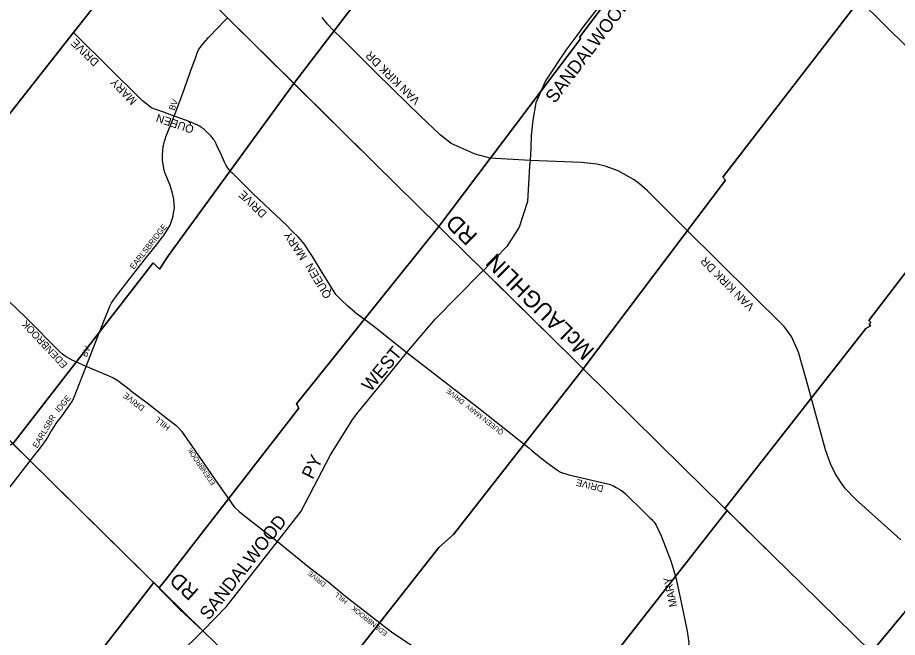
# Model space of a CAD drawing. Extents: x 589464 to 611048, y 4827729 to 4855916.
# Drawn here: x 594299 to 596972, y 4838857 to 4840740 of the extents above; entities that cross this region are included whole.
import ezdxf

# ---------------------------------------------------------------- set-up
doc = ezdxf.new("R2010")
doc.units = 0
for name, color, linetype in [('GIS_LOT_CONCESSION', 7, 'Continuous'), ('GIS_MAJOR_ARTERIAL_STREETS', 7, 'Continuous'), ('GIS_MINOR_ARTERIAL_STREETS', 7, 'Continuous'), ('GIS_TX_MAJOR_ARTERIAL_STREETS', 7, 'Continuous'), ('GIS_TX_MINOR_ARTERIAL_STREETS', 7, 'Continuous')]:
    doc.layers.add(name, color=color, linetype=linetype)

msp = doc.modelspace()

# ---------------------------------------------------------------- linework, layer by layer
at = {"layer": 'GIS_LOT_CONCESSION'}
for points in [[(595522.4, 4842102.4), (595361.6, 4841891.5), (595198.3, 4841677.5), (595117.4, 4841529.8), (594916.3, 4841269.3), (594694.8, 4840981), (594937.6, 4840739.6), (595138.9, 4840540.1), (595458.5, 4840959.1), (595553.3, 4841076.7), (595569.4, 4841090.6), (595557.7, 4841116.4), (595974, 4841658.3), (595941.7, 4841689.3)], [(597712.3, 4841873.1), (597277, 4841335.9), (597274.5, 4841338.3), (596857.5, 4840793), (597005.9, 4840646.6), (597297.1, 4840356.5), (597718.8, 4840899.5), (597759.3, 4840861.6), (598183.7, 4841408.5), (598169.6, 4841422.8), (598114.4, 4841477.2), (597773, 4841814)], [(595974, 4841658.3), (595557.7, 4841116.4), (595569.4, 4841090.6), (595553.3, 4841076.7), (595458.5, 4840959.1), (595138.9, 4840540.1), (595383.4, 4840297.9), (595578.8, 4840105.4), (596009.7, 4840675.3), (596007.1, 4840681.7), (596418.3, 4841226.4), (596136.8, 4841502.5)], [(594251.3, 4841423), (593393.5, 4840329), (593838.2, 4839891), (594017.3, 4840120.5), (594052.1, 4840164.8), (594469.2, 4840694.4), (594694.8, 4840981), (594426.3, 4841248.6)], [(596418.3, 4841226.4), (596007.1, 4840681.7), (596009.7, 4840675.3), (595578.8, 4840105.4), (595596.1, 4840088.3), (595714.5, 4839971.7), (595985.9, 4839704), (596017.2, 4839673.2), (596450.5, 4840246.2), (596441.5, 4840255.7), (596857.5, 4840793), (596719.4, 4840929.3)], [(594694.8, 4840981), (594469.2, 4840694.4), (594052.1, 4840164.8), (594017.3, 4840120.5), (593838.2, 4839891), (594094.2, 4839636), (594285.3, 4839445.4), (594711.8, 4839994.8), (594730.2, 4839976.1), (594757.6, 4840017.3), (595138.9, 4840540.1), (594937.6, 4840739.6)], [(596448.3, 4839248.6), (596455, 4839257.2), (596876.5, 4839795.1), (596890.8, 4839803.5), (596886.4, 4839808.2), (596892, 4839814), (596886, 4839819.9), (597297.1, 4840356.5), (597005.9, 4840646.6), (596857.5, 4840793), (596441.5, 4840255.7), (596450.5, 4840246.2), (596017.2, 4839673.2), (596321.8, 4839372.7), (596443.8, 4839253)], [(595138.9, 4840540.1), (594757.6, 4840017.3), (594730.2, 4839976.1), (594711.8, 4839994.8), (594285.3, 4839445.4), (594337.4, 4839393.6), (594391, 4839340.2), (594557.4, 4839176.6), (594704.7, 4839031.6), (594713.2, 4839023.3), (594729.7, 4839007.1), (594750.4, 4839033.6), (595153.8, 4839553), (595146.6, 4839566.2), (595578.8, 4840105.4), (595383.4, 4840297.9)], [(597297.1, 4840356.5), (596886, 4839819.9), (596892, 4839814), (596886.4, 4839808.2), (596890.8, 4839803.5), (596876.5, 4839795.1), (596455, 4839257.2), (596448.3, 4839248.6), (596454.7, 4839242.4), (596599.8, 4839100), (596680.9, 4839020.5), (596893.5, 4838812.4), (597095.5, 4839054.8), (597264.3, 4839265.9), (597270.1, 4839274.8), (597367.4, 4839422.3), (597372.5, 4839429.9), (597379.5, 4839440.6), (597384.4, 4839448), (597386.6, 4839451.4), (597530.3, 4839637.2), (597747.5, 4839911.5), (597669.7, 4839988.4), (597306.2, 4840347.4)], [(594750.4, 4839033.6), (594729.7, 4839007.1), (594742.3, 4838994.7), (594862, 4838877), (595018.4, 4838724.5), (595155.1, 4838590.1), (595579.4, 4839130.1), (595623.7, 4839169.7), (596017.2, 4839673.2), (595985.9, 4839704), (595714.5, 4839971.7), (595596.1, 4840088.3), (595578.8, 4840105.4), (595146.6, 4839566.2), (595153.8, 4839553)], [(597345.3, 4838365.7), (597768.2, 4838923), (597775.2, 4838921), (597782.4, 4838941.7), (598181.7, 4839465.4), (598187.5, 4839472.9), (598004.8, 4839652.2), (597747.5, 4839911.5), (597530.3, 4839637.2), (597386.6, 4839451.4), (597384.4, 4839448), (597379.5, 4839440.6), (597372.5, 4839429.9), (597367.4, 4839422.3), (597270.1, 4839274.8), (597264.3, 4839265.9), (597095.5, 4839054.8), (596893.5, 4838812.4), (596989.2, 4838717.4), (597022, 4838684.9)], [(596017.2, 4839673.2), (595623.7, 4839169.7), (595579.4, 4839130.1), (595155.1, 4838590.1), (595165.2, 4838580.2), (595280.6, 4838465), (595510.1, 4838236.3), (595588.8, 4838157.5), (596017.9, 4838703.7), (596026.1, 4838694.7), (596454.7, 4839242.4), (596448.3, 4839248.6), (596443.8, 4839253), (596321.8, 4839372.7)], [(594285.3, 4839445.4), (594269.6, 4839437.9), (593858.9, 4838910.5), (593849.3, 4838918.8), (593435.8, 4838372.4), (593442, 4838366), (593600.4, 4838209.4), (593845.6, 4837966.6), (593872.7, 4837939.7), (594713.2, 4839023.3), (594704.7, 4839031.6), (594557.4, 4839176.6), (594391, 4839340.2), (594337.4, 4839393.6)], [(596454.7, 4839242.4), (596026.1, 4838694.7), (596017.9, 4838703.7), (595588.8, 4838157.5), (595631.1, 4838115.6), (595780.7, 4837968), (595816.9, 4837931.2), (595901.1, 4837848.7), (596033.5, 4837716.9), (596143.9, 4837862.1), (596465.2, 4838284.4), (596499.1, 4838326.2), (596893.5, 4838812.4), (596680.9, 4839020.5), (596599.8, 4839100)], [(594713.2, 4839023.3), (593872.7, 4837939.7), (593890.7, 4837921.9), (594070.5, 4837743.9), (594148.1, 4837667.1), (594166.7, 4837648.6), (594310.2, 4837506.6), (595155.1, 4838590.1), (595018.4, 4838724.5), (594862, 4838877), (594742.3, 4838994.7), (594729.7, 4839007.1)]]:
    msp.add_lwpolyline(points, close=True, dxfattribs=at)
at = {"layer": 'GIS_MAJOR_ARTERIAL_STREETS'}
for points in [[(596418.3, 4841226.4), (596020, 4840715.2), (595998.9, 4840685.6)], [(594694.8, 4840981), (594688, 4840972.4), (594469.2, 4840694.4)], [(594937.6, 4840739.6), (594694.8, 4840981)], [(597005.9, 4840646.6), (596858.2, 4840792.3), (596719.4, 4840929.3)], [(595383.4, 4840297.9), (595139.3, 4840539.7), (594937.6, 4840739.6)], [(594469.2, 4840694.4), (594265.7, 4840436.2)], [(595998.9, 4840685.6), (595965.3, 4840641.5), (595903.5, 4840547.9), (595873.6, 4840481.3), (595864.9, 4840428.4), (595859.8, 4840381.3), (595858.2, 4840343.7), (595856.6, 4840306.1)], [(595596.1, 4840088.3), (595578.8, 4840105.4), (595383.4, 4840297.9)], [(595856.6, 4840306.1), (595855.1, 4840288.8), (595848.5, 4840180.9), (595823.2, 4840103), (595785.4, 4840044.7), (595749.9, 4840008.2), (595735.8, 4839993.7), (595714.5, 4839971.7)], [(595714.5, 4839971.7), (595596.1, 4840088.3)], [(595481.8, 4839722.1), (595544.9, 4839796.9), (595557.5, 4839811.8), (595567.7, 4839824.1), (595707.2, 4839964.3), (595713.2, 4839970.3), (595714.5, 4839971.7)], [(596321.8, 4839372.7), (596016.9, 4839673.5), (595985.9, 4839704), (595747, 4839939.7), (595714.5, 4839971.7)], [(595136.7, 4839208.9), (595161.4, 4839240), (595250.3, 4839411.4), (595318, 4839519.8), (595333.8, 4839541.3), (595407.8, 4839631.7), (595481.8, 4839722.1)], [(594337.4, 4839393.6), (594094.2, 4839636)], [(594400.6, 4839331.2), (594337.4, 4839393.6)], [(596680.9, 4839020.5), (596599.8, 4839100), (596497, 4839200.9), (596496.9, 4839201), (596321.8, 4839372.7)], [(594508.1, 4839225.2), (594400.6, 4839331.2)], [(594557.4, 4839176.6), (594508.1, 4839225.2)], [(595088.9, 4839148.5), (595136.7, 4839208.9)], [(594606.9, 4839127.8), (594557.4, 4839176.6)], [(594862, 4838877), (594934.5, 4838950.7), (595088.9, 4839148.5)], [(594709.8, 4839026.2), (594696.1, 4839040.1), (594606.9, 4839127.8)], [(597095.5, 4839054.8), (596893.4, 4838812.4)], [(594862, 4838877), (594792.7, 4838942.1), (594709.8, 4839026.2)], [(596893.4, 4838812.4), (596680.9, 4839020.5)], [(594809, 4838825.2), (594832, 4838846.3), (594862, 4838877)], [(595280.6, 4838465), (595165.2, 4838580.2), (595155.2, 4838590), (595018.4, 4838724.5), (594862, 4838877)]]:
    msp.add_lwpolyline(points, dxfattribs=at)
at = {"layer": 'GIS_MINOR_ARTERIAL_STREETS'}
for points in [[(594857.5, 4840653.2), (594871.3, 4840670.2), (594873.9, 4840673.6), (594877.9, 4840678.5), (594880, 4840680.8), (594882.2, 4840683.1), (594929.8, 4840731.8), (594937.6, 4840739.6)], [(594857.5, 4840653.2), (594871.3, 4840670.2), (594873.9, 4840673.6), (594877.9, 4840678.5), (594880, 4840680.8), (594882.2, 4840683.1), (594929.8, 4840731.8), (594937.6, 4840739.6)], [(595283.4, 4840677.3), (595260.4, 4840700), (595240.6, 4840719.6), (595224.5, 4840740.4)], [(595283.4, 4840677.3), (595260.4, 4840700), (595240.6, 4840719.6), (595224.5, 4840740.4)], [(594571.6, 4840593.9), (594479.8, 4840684.3), (594469.2, 4840694.4)], [(594571.6, 4840593.9), (594479.8, 4840684.3), (594469.2, 4840694.4)], [(595335.2, 4840626.2), (595283.4, 4840677.3)], [(595335.2, 4840626.2), (595283.4, 4840677.3)], [(594825.8, 4840579.4), (594841.5, 4840623), (594844.7, 4840632.8), (594849.4, 4840641.8), (594857.5, 4840653.2)], [(594825.8, 4840579.4), (594841.5, 4840623), (594844.7, 4840632.8), (594849.4, 4840641.8), (594857.5, 4840653.2)], [(595384.2, 4840577.7), (595335.2, 4840626.2)], [(595384.2, 4840577.7), (595335.2, 4840626.2)], [(594706.1, 4840466.1), (594679.4, 4840486.7), (594571.6, 4840593.9)], [(594706.1, 4840466.1), (594679.4, 4840486.7), (594571.6, 4840593.9)], [(594801.4, 4840510), (594814, 4840545.3), (594825.8, 4840579.4)], [(594801.4, 4840510), (594814, 4840545.3), (594825.8, 4840579.4)], [(595440.8, 4840521.8), (595384.2, 4840577.7)], [(595440.8, 4840521.8), (595384.2, 4840577.7)], [(594775, 4840440.6), (594789.3, 4840478), (594801.4, 4840510)], [(594775, 4840440.6), (594789.3, 4840478), (594801.4, 4840510)], [(595523.2, 4840440.4), (595440.8, 4840521.8)], [(595523.2, 4840440.4), (595440.8, 4840521.8)], [(594775, 4840440.6), (594740.8, 4840453.6), (594737.3, 4840454.8), (594731.3, 4840456.9), (594722.2, 4840459.8), (594717.7, 4840461.4), (594713.3, 4840463.1), (594706.1, 4840466.1)], [(594775, 4840440.6), (594740.8, 4840453.6), (594737.3, 4840454.8), (594731.3, 4840456.9), (594722.2, 4840459.8), (594717.7, 4840461.4), (594713.3, 4840463.1), (594706.1, 4840466.1)], [(594744.3, 4840276.7), (594739.9, 4840305.6), (594739.8, 4840306.9), (594739.6, 4840309.3), (594739.5, 4840311.5), (594739.5, 4840313.3), (594739.6, 4840316.6), (594740.2, 4840326.4), (594740.4, 4840331.8), (594740.7, 4840335.8), (594740.9, 4840338.8), (594741.4, 4840343.4), (594741.7, 4840345.6), (594742, 4840347.9), (594742.7, 4840351.7), (594743.3, 4840355), (594744.7, 4840360.7), (594745.9, 4840365), (594746.8, 4840368.1), (594748.4, 4840372.8), (594750.1, 4840377.4), (594775, 4840440.6)], [(594744.3, 4840276.7), (594739.9, 4840305.6), (594739.8, 4840306.9), (594739.6, 4840309.3), (594739.5, 4840311.5), (594739.5, 4840313.3), (594739.6, 4840316.6), (594740.2, 4840326.4), (594740.4, 4840331.8), (594740.7, 4840335.8), (594740.9, 4840338.8), (594741.4, 4840343.4), (594741.7, 4840345.6), (594742, 4840347.9), (594742.7, 4840351.7), (594743.3, 4840355), (594744.7, 4840360.7), (594745.9, 4840365), (594746.8, 4840368.1), (594748.4, 4840372.8), (594750.1, 4840377.4), (594775, 4840440.6)], [(594886.9, 4840380.7), (594868.3, 4840398.5), (594867, 4840399.7), (594865.8, 4840400.7), (594864.7, 4840401.6), (594862.8, 4840403), (594861.3, 4840404.1), (594859, 4840405.6), (594856.7, 4840407.1), (594852.4, 4840409.7), (594849.1, 4840411.5), (594846.7, 4840412.9), (594842.9, 4840414.8), (594841, 4840415.7), (594839.1, 4840416.5), (594832.4, 4840419.4), (594827.4, 4840421.5), (594819.9, 4840424.5), (594816.1, 4840425.9), (594812.3, 4840427.3), (594775, 4840440.6)], [(594886.9, 4840380.7), (594868.3, 4840398.5), (594867, 4840399.7), (594865.8, 4840400.7), (594864.7, 4840401.6), (594862.8, 4840403), (594861.3, 4840404.1), (594859, 4840405.6), (594856.7, 4840407.1), (594852.4, 4840409.7), (594849.1, 4840411.5), (594846.7, 4840412.9), (594842.9, 4840414.8), (594841, 4840415.7), (594839.1, 4840416.5), (594832.4, 4840419.4), (594827.4, 4840421.5), (594819.9, 4840424.5), (594816.1, 4840425.9), (594812.3, 4840427.3), (594775, 4840440.6)], [(595616.5, 4840357.3), (595583, 4840383.7), (595523.2, 4840440.4)], [(595616.5, 4840357.3), (595583, 4840383.7), (595523.2, 4840440.4)], [(594918, 4840324), (594904.8, 4840351.8), (594902.5, 4840356.6), (594900.8, 4840360.1), (594899.4, 4840362.8), (594898.3, 4840364.7), (594897.5, 4840366.2), (594896.1, 4840368.3), (594894.7, 4840370.3), (594886.9, 4840380.7)], [(594918, 4840324), (594904.8, 4840351.8), (594902.5, 4840356.6), (594900.8, 4840360.1), (594899.4, 4840362.8), (594898.3, 4840364.7), (594897.5, 4840366.2), (594896.1, 4840368.3), (594894.7, 4840370.3), (594886.9, 4840380.7)], [(595689.8, 4840324.8), (595616.5, 4840357.3)], [(595689.8, 4840324.8), (595616.5, 4840357.3)], [(594973.5, 4840246.1), (594955, 4840264), (594953, 4840265.9), (594950.1, 4840268.8), (594947.2, 4840271.8), (594944.3, 4840275), (594941.9, 4840277.9), (594939.9, 4840280.6), (594938.2, 4840282.9), (594935.5, 4840287.2), (594933.5, 4840290.4), (594932.1, 4840292.9), (594930.2, 4840296.7), (594928.4, 4840300.6), (594918, 4840324)], [(594973.5, 4840246.1), (594955, 4840264), (594953, 4840265.9), (594950.1, 4840268.8), (594947.2, 4840271.8), (594944.3, 4840275), (594941.9, 4840277.9), (594939.9, 4840280.6), (594938.2, 4840282.9), (594935.5, 4840287.2), (594933.5, 4840290.4), (594932.1, 4840292.9), (594930.2, 4840296.7), (594928.4, 4840300.6), (594918, 4840324)], [(595856.6, 4840306.1), (595735, 4840312.8), (595689.8, 4840324.8)], [(595856.6, 4840306.1), (595735, 4840312.8), (595689.8, 4840324.8)], [(596188.9, 4840234.5), (596172.3, 4840247.5), (596123.5, 4840274.1), (596084.5, 4840288.8), (596059, 4840294.4), (596012.3, 4840300.1), (595856.6, 4840306.1)], [(596188.9, 4840234.5), (596172.3, 4840247.5), (596123.5, 4840274.1), (596084.5, 4840288.8), (596059, 4840294.4), (596012.3, 4840300.1), (595856.6, 4840306.1)], [(594762.1, 4840232.9), (594755.8, 4840247.6), (594749.6, 4840262.3), (594748.2, 4840265.9), (594744.3, 4840276.7)], [(594762.1, 4840232.9), (594755.8, 4840247.6), (594749.6, 4840262.3), (594748.2, 4840265.9), (594744.3, 4840276.7)], [(595131.1, 4840093.5), (595117.1, 4840107.9), (595015.1, 4840204.4), (594973.5, 4840246.1)], [(595131.1, 4840093.5), (595117.1, 4840107.9), (595015.1, 4840204.4), (594973.5, 4840246.1)], [(596844.9, 4839276.5), (596814.6, 4839308.4), (596799.4, 4839329.2), (596783.3, 4839355.3), (596769.8, 4839382.2), (596762.5, 4839401.9), (596754.3, 4839427), (596702.9, 4839611.9), (596671.8, 4839723.9), (596651, 4839770.8), (596628.1, 4839801.4), (596327.8, 4840099.7), (596213.3, 4840213.6), (596188.9, 4840234.5)], [(596844.9, 4839276.5), (596814.6, 4839308.4), (596799.4, 4839329.2), (596783.3, 4839355.3), (596769.8, 4839382.2), (596762.5, 4839401.9), (596754.3, 4839427), (596702.9, 4839611.9), (596671.8, 4839723.9), (596651, 4839770.8), (596628.1, 4839801.4), (596327.8, 4840099.7), (596213.3, 4840213.6), (596188.9, 4840234.5)], [(594776.2, 4840162.5), (594774.3, 4840185.7), (594774.1, 4840187.6), (594773.8, 4840189.4), (594773.6, 4840190.9), (594773.1, 4840193.5), (594772.6, 4840195.4), (594771.1, 4840201.3), (594768.6, 4840210.8), (594767.3, 4840215.5), (594765.9, 4840220.2), (594762.1, 4840232.9)], [(594776.2, 4840162.5), (594774.3, 4840185.7), (594774.1, 4840187.6), (594773.8, 4840189.4), (594773.6, 4840190.9), (594773.1, 4840193.5), (594772.6, 4840195.4), (594771.1, 4840201.3), (594768.6, 4840210.8), (594767.3, 4840215.5), (594765.9, 4840220.2), (594762.1, 4840232.9)], [(594762.8, 4840109.8), (594768.9, 4840127.6), (594770, 4840130.7), (594770.8, 4840133.1), (594771.3, 4840134.8), (594771.6, 4840136.2), (594772.1, 4840138.2), (594772.5, 4840140.2), (594776.2, 4840162.5)], [(594762.8, 4840109.8), (594768.9, 4840127.6), (594770, 4840130.7), (594770.8, 4840133.1), (594771.3, 4840134.8), (594771.6, 4840136.2), (594772.1, 4840138.2), (594772.5, 4840140.2), (594776.2, 4840162.5)], [(594717.8, 4840044.6), (594729, 4840059.2), (594734.5, 4840066.4), (594740, 4840073.8), (594742.4, 4840077.1), (594746.5, 4840083), (594762.8, 4840109.8)], [(594717.8, 4840044.6), (594729, 4840059.2), (594734.5, 4840066.4), (594740, 4840073.8), (594742.4, 4840077.1), (594746.5, 4840083), (594762.8, 4840109.8)], [(595324.2, 4839845.5), (595301.4, 4839864.6), (595282, 4839882.7), (595266, 4839899), (595252.7, 4839919.9), (595221.7, 4839970.9), (595195.4, 4840014.5), (595169.7, 4840052.7), (595153.2, 4840073.3), (595131.1, 4840093.5)], [(595324.2, 4839845.5), (595301.4, 4839864.6), (595282, 4839882.7), (595266, 4839899), (595252.7, 4839919.9), (595221.7, 4839970.9), (595195.4, 4840014.5), (595169.7, 4840052.7), (595153.2, 4840073.3), (595131.1, 4840093.5)], [(594641.9, 4839947.9), (594692.4, 4840013), (594717.8, 4840044.6)], [(594641.9, 4839947.9), (594692.4, 4840013), (594717.8, 4840044.6)], [(594565.8, 4839828), (594576.2, 4839854.9), (594579.5, 4839863), (594584.5, 4839873.1), (594589.7, 4839880.8), (594596.8, 4839890.4), (594641.9, 4839947.9)], [(594565.8, 4839828), (594576.2, 4839854.9), (594579.5, 4839863), (594584.5, 4839873.1), (594589.7, 4839880.8), (594596.8, 4839890.4), (594641.9, 4839947.9)], [(594324.4, 4839829.3), (594274.1, 4839877.9)], [(594324.4, 4839829.3), (594274.1, 4839877.9)], [(595324.2, 4839845.5), (595353.6, 4839823.4), (595381.7, 4839802.9)], [(595324.2, 4839845.5), (595353.6, 4839823.4), (595381.7, 4839802.9)], [(594507.8, 4839680), (594465.2, 4839699.2), (594447.4, 4839709.5), (594435.9, 4839717.3), (594427, 4839725.5), (594324.4, 4839829.3)], [(594507.8, 4839680), (594465.2, 4839699.2), (594447.4, 4839709.5), (594435.9, 4839717.3), (594427, 4839725.5), (594324.4, 4839829.3)], [(594537.4, 4839755.6), (594565.8, 4839828)], [(594537.4, 4839755.6), (594565.8, 4839828)], [(595381.7, 4839802.9), (595481.8, 4839722.1)], [(595381.7, 4839802.9), (595481.8, 4839722.1)], [(594507.8, 4839680), (594537.4, 4839755.6)], [(594507.8, 4839680), (594537.4, 4839755.6)], [(595481.8, 4839722.1), (595583.8, 4839643.6)], [(595481.8, 4839722.1), (595583.8, 4839643.6)], [(594431.5, 4839526.4), (594451.2, 4839552.9), (594465.2, 4839573.1), (594471.8, 4839586.7), (594478.9, 4839604.8), (594507.8, 4839680)], [(594431.5, 4839526.4), (594451.2, 4839552.9), (594465.2, 4839573.1), (594471.8, 4839586.7), (594478.9, 4839604.8), (594507.8, 4839680)], [(594642.8, 4839606.9), (594604.3, 4839636.6), (594588.9, 4839646), (594571, 4839654.1), (594507.8, 4839680)], [(594642.8, 4839606.9), (594604.3, 4839636.6), (594588.9, 4839646), (594571, 4839654.1), (594507.8, 4839680)], [(595583.8, 4839643.6), (595700.8, 4839552.9)], [(595583.8, 4839643.6), (595700.8, 4839552.9)], [(594642.8, 4839606.9), (594693.5, 4839569.8)], [(594642.8, 4839606.9), (594693.5, 4839569.8)], [(594693.5, 4839569.8), (594754.9, 4839521.3)], [(594693.5, 4839569.8), (594754.9, 4839521.3)], [(595700.8, 4839552.9), (595787.4, 4839484.7)], [(595700.8, 4839552.9), (595787.4, 4839484.7)], [(594337.4, 4839393.6), (594370.7, 4839435.9), (594387.2, 4839458.3), (594400.8, 4839481.9), (594418.8, 4839510.1), (594431.5, 4839526.4)], [(594337.4, 4839393.6), (594370.7, 4839435.9), (594387.2, 4839458.3), (594400.8, 4839481.9), (594418.8, 4839510.1), (594431.5, 4839526.4)], [(594754.9, 4839521.3), (594780.4, 4839502.1), (594789.6, 4839492.5), (594797.6, 4839483.3), (594829.6, 4839436.7)], [(594754.9, 4839521.3), (594780.4, 4839502.1), (594789.6, 4839492.5), (594797.6, 4839483.3), (594829.6, 4839436.7)], [(595787.4, 4839484.7), (595837.5, 4839445.1), (595852.7, 4839433), (595862.2, 4839424.9), (595879.2, 4839410.4), (595907.8, 4839388.1), (595936.7, 4839367.4), (595949.3, 4839359.4), (595974.6, 4839351.2)], [(595787.4, 4839484.7), (595837.5, 4839445.1), (595852.7, 4839433), (595862.2, 4839424.9), (595879.2, 4839410.4), (595907.8, 4839388.1), (595936.7, 4839367.4), (595949.3, 4839359.4), (595974.6, 4839351.2)], [(594829.6, 4839436.7), (594907.1, 4839325.3)], [(594829.6, 4839436.7), (594907.1, 4839325.3)], [(594177, 4839185.6), (594337.4, 4839393.6)], [(594177, 4839185.6), (594337.4, 4839393.6)], [(594907.1, 4839325.3), (594947.9, 4839266.3)], [(594907.1, 4839325.3), (594947.9, 4839266.3)], [(595974.6, 4839351.2), (596096.7, 4839322.6), (596107.4, 4839318.2), (596117.9, 4839312.8), (596125.3, 4839308.7)], [(595974.6, 4839351.2), (596096.7, 4839322.6), (596107.4, 4839318.2), (596117.9, 4839312.8), (596125.3, 4839308.7)], [(596125.3, 4839308.7), (596134.5, 4839303.2), (596145.1, 4839294.3), (596154.5, 4839285.3), (596193.5, 4839246)], [(596125.3, 4839308.7), (596134.5, 4839303.2), (596145.1, 4839294.3), (596154.5, 4839285.3), (596193.5, 4839246)], [(596982.5, 4839153.2), (596844.9, 4839276.5)], [(596982.5, 4839153.2), (596844.9, 4839276.5)], [(594947.9, 4839266.3), (594950.9, 4839262.1), (594958.3, 4839252.6), (594974, 4839238.4), (594998.4, 4839219.5)], [(594947.9, 4839266.3), (594950.9, 4839262.1), (594958.3, 4839252.6), (594974, 4839238.4), (594998.4, 4839219.5)], [(596193.5, 4839246), (596221.7, 4839219), (596224.9, 4839215.6), (596228.1, 4839212.3), (596233.4, 4839206.9), (596239.3, 4839198.3)], [(596193.5, 4839246), (596221.7, 4839219), (596224.9, 4839215.6), (596228.1, 4839212.3), (596233.4, 4839206.9), (596239.3, 4839198.3)], [(594998.4, 4839219.5), (595088.9, 4839148.5)], [(594998.4, 4839219.5), (595088.9, 4839148.5)], [(596239.3, 4839198.3), (596254.2, 4839165), (596283.5, 4839090), (596299.5, 4839039.2), (596313, 4838973.2)], [(596239.3, 4839198.3), (596254.2, 4839165), (596283.5, 4839090), (596299.5, 4839039.2), (596313, 4838973.2)], [(595088.9, 4839148.5), (595187.5, 4839068.1)], [(595088.9, 4839148.5), (595187.5, 4839068.1)], [(595187.5, 4839068.1), (595241.6, 4839026.9)], [(595187.5, 4839068.1), (595241.6, 4839026.9)], [(595241.6, 4839026.9), (595296.5, 4838981.4)], [(595241.6, 4839026.9), (595296.5, 4838981.4)], [(595296.5, 4838981.4), (595400.3, 4838901), (595435.4, 4838873.9)], [(595296.5, 4838981.4), (595400.3, 4838901), (595435.4, 4838873.9)], [(596313, 4838973.2), (596323.2, 4838924.8), (596333.4, 4838876.3), (596338.7, 4838840.4), (596337.1, 4838825.7), (596334.8, 4838812.6), (596331.2, 4838798.4), (596328.4, 4838788.7), (596324.3, 4838780.5), (596315, 4838765.1)], [(596313, 4838973.2), (596323.2, 4838924.8), (596333.4, 4838876.3), (596338.7, 4838840.4), (596337.1, 4838825.7), (596334.8, 4838812.6), (596331.2, 4838798.4), (596328.4, 4838788.7), (596324.3, 4838780.5), (596315, 4838765.1)], [(595435.4, 4838873.9), (595496.9, 4838832.3)], [(595435.4, 4838873.9), (595496.9, 4838832.3)]]:
    msp.add_lwpolyline(points, dxfattribs=at)

# ---------------------------------------------------------------- texts
at = {"layer": 'GIS_TX_MAJOR_ARTERIAL_STREETS'}
for s, height, rotation, p in [('SANDALWOOD     PY  W', 39.96, 52.8025, (595931.3, 4840476.8)), ('McLAUGHLIN    RD ', 49.998, 135.4905, (596054.6, 4839730.3)), ('WEST', 39.96, 50.3852, (595371.8, 4839600.5)), ('PY', 39.96, 63.324, (595196.1, 4839334.7)), ('SANDALWOOD     ', 39.96, 51.6254, (594880.1, 4838906.8)), ('RD', 45.35, 137.9994, (594852.4, 4838999.5))]:
    msp.add_text(s, height=height, rotation=rotation, dxfattribs=at).set_placement(p)
at = {"layer": 'GIS_TX_MINOR_ARTERIAL_STREETS'}
for s, height, rotation, p in [('DRIVE', 24.8, 136.0739, (594549, 4840607.6)), ('VAN KIRK DR', 25.002, 135.5212, (595524.3, 4840490.3)), ('MARY', 24.8, 133.3979, (594663.6, 4840488.8)), ('BV', 19.09, 69.1035, (594775.8, 4840455.9)), ('QUEEN ', 24.8, 161.4949, (594837.5, 4840410.4)), ('DRIVE', 24.8, 136.0739, (595058.7, 4840146.8)), ('EARLSBRIDGE', 17.471, 51.9276, (594652.4, 4839973.5)), ('MARY', 24.8, 123.7746, (595180.4, 4840013.5)), ('QUEEN ', 24.8, 121.1959, (595254.7, 4839895.8)), ('VAN KIRK DR', 25.002, 134.7938, (596539.9, 4839863.6)), ('EDENBROOK', 21.6, 133.138, (594452.5, 4839686.8)), ('BV', 18, 68.2, (594509.6, 4839707.2)), ('IDGE', 18, 50.275, (594425.6, 4839538.6)), ('HILL       DRIVE', 18, 142.5095, (594764.7, 4839498.1)), ('QUEEN MARY  DRIVE', 15, 141.7264, (595777.3, 4839482.1)), ('EARLSBR', 18, 59.1693, (594359.1, 4839430.4)), ('EDENBROOK', 15, 124.4217, (594901.4, 4839325.3)), ('DRIVE', 20.7, 165.9493, (596081.3, 4839317.8)), ('EDENBROOK    HILL       DRIVE', 15, 141.3356, (595424.5, 4838871.4)), ('MARY', 23.8, 102.1505, (596303.8, 4838952))]:
    msp.add_text(s, height=height, rotation=rotation, dxfattribs=at).set_placement(p)

doc.saveas('drawing.dxf')
